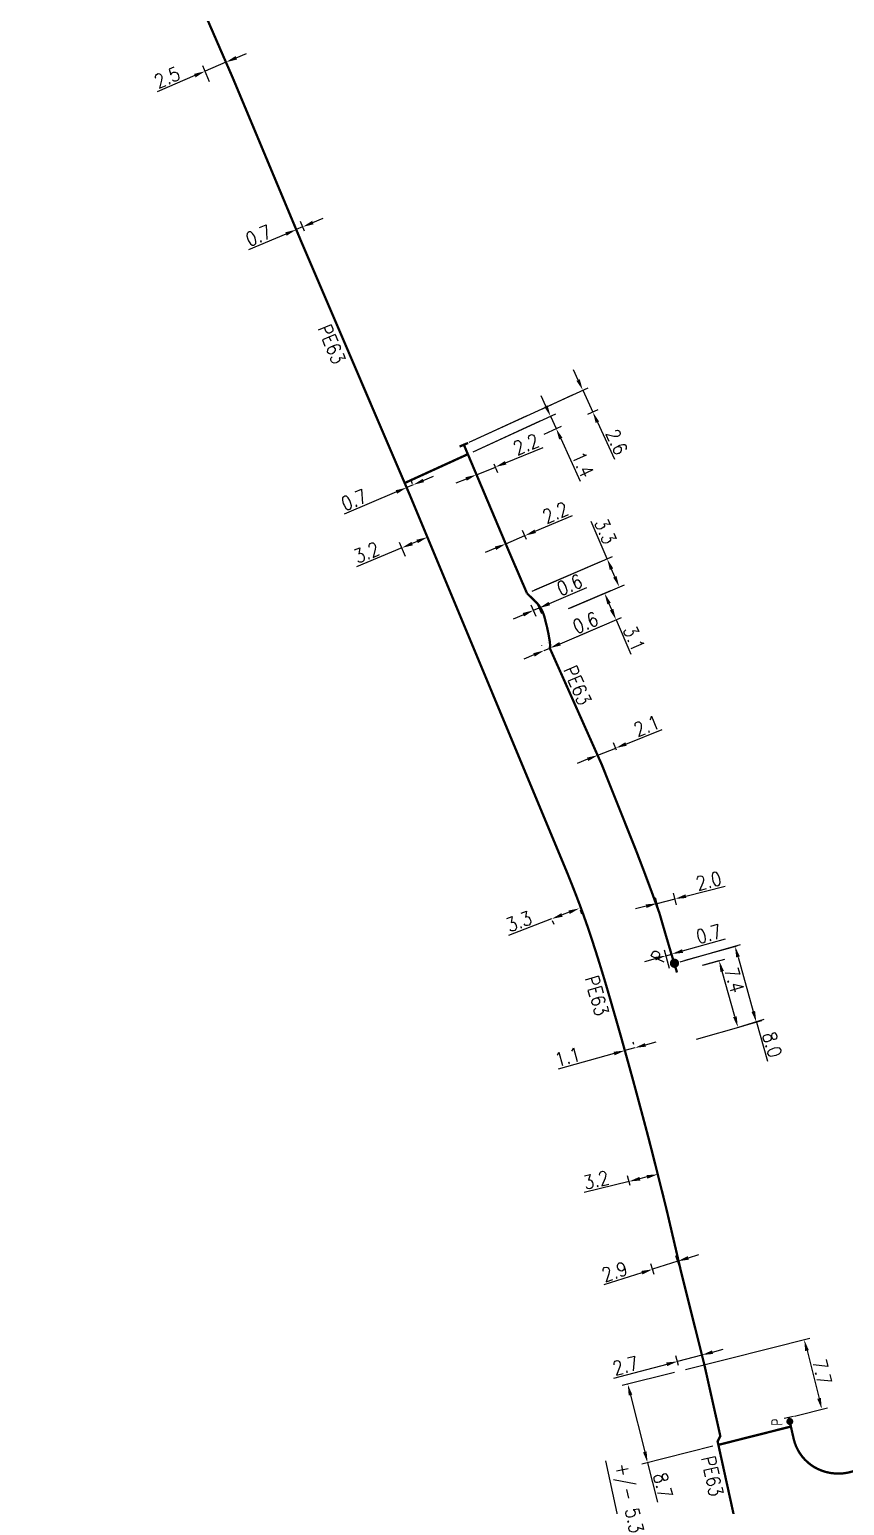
# Model space of a CAD drawing. Header units: millimetres. Extents: x 107995 to 109002, y 120994 to 122000.
# Drawn here: x 108573.7 to 108661.4, y 121604.5 to 121763.2 of the extents above; entities that cross this region are included whole.
import ezdxf
from ezdxf.enums import TextEntityAlignment as Align

# ---------------------------------------------------------------- set-up
doc = ezdxf.new("R2010")
doc.units = ezdxf.units.MM
doc.header["$PDMODE"] = 34
doc.linetypes.add('L_25_PE', pattern=[2000, 1000, 1000])
doc.layers.get('0').update_dxf_attribs({"linetype": 'CONTINUOUS'})
doc.layers.get('DEFPOINTS').update_dxf_attribs({"linetype": 'CONTINUOUS'})
for name, color, linetype in [('L_150', 1, 'CONTINUOUS'), ('L_300', 7, 'CONTINUOUS'), ('L_340', 7, 'CONTINUOUS')]:
    doc.layers.add(name, color=color, linetype=linetype)
doc.styles.add('G_ROMANS', font='ROMANS.SHX', dxfattribs={"width": 0.75})
doc.styles.get("Standard").update_dxf_attribs({"font": 'romans.shx', "width": 0.85})
doc.dimstyles.get("Standard").update_dxf_attribs({"dimtxt": 1.5, "dimasz": 1.2, "dimexe": 0.625, "dimexo": 0.625, "dimgap": 0.25, "dimtad": 1, "dimdec": 1, "dimzin": 0, "dimdsep": 46, "dimtxsty": 'Standard', "dimcen": -0.5, "dimadec": 0, "dimazin": 0, "dimtfac": 1, "dimtdec": 1, "dimtmove": 0, "dimatfit": 3, "dimfxl": 0, "dimtolj": 1, "dimtzin": 0, "dimarcsym": 0})

# ---------------------------------------------------------------- blocks, each defined once
blk = doc.blocks.new('*D86')
at = {"layer": 'DEFPOINTS', "color": 0, "linetype": 'Continuous', "transparency": 16777216}
for p in [(108594.85, 121759.71), (108593.34, 121757.04), (108595.59, 121758.01)]:
    blk.add_point(p, dxfattribs=at)
at = {"layer": 'L_150', "color": 0, "linetype": 'Continuous', "lineweight": -2, "transparency": 16777216}
for p, q in [((108595.34, 121758.58), (108594.61, 121760.28)), ((108595.96, 121760.18), (108597.06, 121760.66)), ((108593.09, 121757.61), (108592.36, 121759.31)), ((108594.85, 121759.71), (108592.6, 121758.74)), ((108591.5, 121758.27), (108587.46, 121756.53))]:
    blk.add_line(p, q, dxfattribs=at)
at = {"layer": 'L_150', "color": 0, "linetype": 'Continuous', "transparency": 16777216}
for points in [[(108595.88, 121760.37), (108596.04, 121760), (108594.85, 121759.71)], [(108591.42, 121758.45), (108591.58, 121758.08), (108592.6, 121758.74)]]:
    blk.add_solid(points, dxfattribs=at)
at = {"layer": 'L_150', "color": 0, "linetype": 'Continuous', "transparency": 16777216, "insert": (108588.52, 121758.07), "char_height": 1.5, "attachment_point": 5, "rotation": 23.2787}
blk.add_mtext('\\A1;2.5', dxfattribs=at)
blk = doc.blocks.new('*D89')
at = {"layer": 'DEFPOINTS', "color": 0, "linetype": 'Continuous', "transparency": 16777216}
for p in [(108603.1, 121741.99), (108602.85, 121740.67), (108603.54, 121740.96)]:
    blk.add_point(p, dxfattribs=at)
at = {"layer": 'L_150', "color": 0, "linetype": 'Continuous', "lineweight": -2, "transparency": 16777216}
for p, q in [((108603.3, 121741.53), (108602.86, 121742.57)), ((108604.2, 121742.46), (108605.31, 121742.93)), ((108601.31, 121741.23), (108597.28, 121739.52)), ((108602.61, 121741.24), (108602.17, 121742.28)), ((108603.1, 121741.99), (108602.41, 121741.7))]:
    blk.add_line(p, q, dxfattribs=at)
at = {"layer": 'L_150', "color": 0, "linetype": 'Continuous', "transparency": 16777216}
for points in [[(108604.13, 121742.65), (108604.28, 121742.28), (108603.1, 121741.99)], [(108601.23, 121741.41), (108601.39, 121741.05), (108602.41, 121741.7)]]:
    blk.add_solid(points, dxfattribs=at)
at = {"layer": 'L_150', "color": 0, "linetype": 'Continuous', "transparency": 16777216, "insert": (108598.35, 121741.06), "char_height": 1.5, "attachment_point": 5, "rotation": 23.0646}
blk.add_mtext('\\A1;0.7', dxfattribs=at)
blk = doc.blocks.new('*D90')
at = {"layer": 'DEFPOINTS', "color": 0, "linetype": 'Continuous', "transparency": 16777216}
for p in [(108614.99, 121714.25), (108614.5, 121713.49), (108615.19, 121713.79)]:
    blk.add_point(p, dxfattribs=at)
at = {"layer": 'L_150', "color": 0, "linetype": 'Continuous', "lineweight": -2, "transparency": 16777216}
for p, q in [((108614.25, 121714.07), (108614.05, 121714.53)), ((108614.99, 121714.25), (108614.3, 121713.96)), ((108614.94, 121714.36), (108614.74, 121714.82)), ((108616.09, 121714.72), (108617.2, 121715.19)), ((108613.2, 121713.49), (108607.57, 121711.09))]:
    blk.add_line(p, q, dxfattribs=at)
at = {"layer": 'L_150', "color": 0, "linetype": 'Continuous', "transparency": 16777216}
for points in [[(108616.02, 121714.9), (108616.17, 121714.54), (108614.99, 121714.25)], [(108613.12, 121713.67), (108613.27, 121713.3), (108614.3, 121713.96)]]:
    blk.add_solid(points, dxfattribs=at)
at = {"layer": 'L_150', "color": 0, "linetype": 'Continuous', "transparency": 16777216, "insert": (108608.63, 121712.63), "char_height": 1.5, "attachment_point": 5, "rotation": 23.0646}
blk.add_mtext('\\A1;0.7', dxfattribs=at)
blk = doc.blocks.new('*D101')
at = {"layer": 'DEFPOINTS', "color": 0, "linetype": 'Continuous', "transparency": 16777216}
for p in [(108621.42, 121716.27), (108623.46, 121717.1), (108621.8, 121715.34)]:
    blk.add_point(p, dxfattribs=at)
at = {"layer": 'L_150', "color": 0, "linetype": 'Continuous', "lineweight": -2, "transparency": 16777216}
for p, q in [((108624.95, 121716.63), (108628.99, 121718.28)), ((108621.66, 121715.69), (108622.04, 121714.76)), ((108621.8, 121715.34), (108623.84, 121716.17)), ((108623.69, 121716.53), (108624.08, 121715.59)), ((108620.69, 121714.88), (108619.58, 121714.43))]:
    blk.add_line(p, q, dxfattribs=at)
at = {"layer": 'L_150', "color": 0, "linetype": 'Continuous', "transparency": 16777216}
for points in [[(108624.87, 121716.81), (108625.03, 121716.44), (108623.84, 121716.17)], [(108620.62, 121715.07), (108620.77, 121714.7), (108621.8, 121715.34)]]:
    blk.add_solid(points, dxfattribs=at)
at = {"layer": 'L_150', "color": 0, "linetype": 'Continuous', "transparency": 16777216, "insert": (108627.15, 121718.61), "char_height": 1.5, "attachment_point": 5, "rotation": 22.2703}
blk.add_mtext('\\A1;2.2', dxfattribs=at)
blk = doc.blocks.new('*D102')
at = {"layer": 'DEFPOINTS', "color": 0, "linetype": 'Continuous', "transparency": 16777216}
for p in [(108624.96, 121707.9), (108627.45, 121707.79), (108625.38, 121706.91)]:
    blk.add_point(p, dxfattribs=at)
at = {"layer": 'L_150', "color": 0, "linetype": 'Continuous', "lineweight": -2, "transparency": 16777216}
for p, q in [((108628.13, 121709.26), (108632.15, 121710.97)), ((108627.21, 121708.36), (108626.78, 121709.36)), ((108625.14, 121707.48), (108624.71, 121708.48)), ((108624.96, 121707.9), (108627.03, 121708.79)), ((108623.86, 121707.43), (108622.75, 121706.96))]:
    blk.add_line(p, q, dxfattribs=at)
at = {"layer": 'L_150', "color": 0, "linetype": 'Continuous', "transparency": 16777216}
for points in [[(108628.05, 121709.44), (108628.21, 121709.07), (108627.03, 121708.79)], [(108623.78, 121707.62), (108623.93, 121707.25), (108624.96, 121707.9)]]:
    blk.add_solid(points, dxfattribs=at)
at = {"layer": 'L_150', "color": 0, "linetype": 'Continuous', "transparency": 16777216, "insert": (108630.3, 121711.27), "char_height": 1.5, "attachment_point": 5, "rotation": 23.1095}
blk.add_mtext('\\A1;2.2', dxfattribs=at)
blk = doc.blocks.new('*D103')
at = {"layer": 'DEFPOINTS', "color": 0, "linetype": 'Continuous', "transparency": 16777216}
for p in [(108628.56, 121701.01), (108629.07, 121699.8), (108628.48, 121699.53)]:
    blk.add_point(p, dxfattribs=at)
at = {"layer": 'L_150', "color": 0, "linetype": 'Continuous', "lineweight": -2, "transparency": 16777216}
for p, q in [((108629.66, 121701.48), (108633.68, 121703.2)), ((108628.24, 121700.11), (108627.71, 121701.33)), ((108628.83, 121700.38), (108628.31, 121701.59)), ((108626.86, 121700.28), (108625.75, 121699.81)), ((108627.96, 121700.76), (108628.56, 121701.01))]:
    blk.add_line(p, q, dxfattribs=at)
at = {"layer": 'L_150', "color": 0, "linetype": 'Continuous', "transparency": 16777216}
for points in [[(108629.58, 121701.67), (108629.74, 121701.3), (108628.56, 121701.01)], [(108626.78, 121700.47), (108626.93, 121700.1), (108627.96, 121700.76)]]:
    blk.add_solid(points, dxfattribs=at)
at = {"layer": 'L_150', "color": 0, "linetype": 'Continuous', "transparency": 16777216, "insert": (108631.83, 121703.49), "char_height": 1.5, "attachment_point": 5, "rotation": 23.1095}
blk.add_mtext('\\A1;0.6', dxfattribs=at)
blk = doc.blocks.new('*D104')
at = {"layer": 'DEFPOINTS', "color": 0, "linetype": 'Continuous', "transparency": 16777216}
for p in [(108629.7, 121696.69), (108629.7, 121696.69), (108629.11, 121696.42)]:
    blk.add_point(p, dxfattribs=at)
at = {"layer": 'L_150', "color": 0, "linetype": 'Continuous', "lineweight": -2, "transparency": 16777216}
for p, q in [((108630.8, 121697.16), (108635.39, 121699.12)), ((108628.86, 121696.99), (108628.85, 121697.01)), ((108629.1, 121696.44), (108629.7, 121696.69)), ((108629.45, 121697.26), (108629.45, 121697.27)), ((108628, 121695.97), (108626.89, 121695.5))]:
    blk.add_line(p, q, dxfattribs=at)
at = {"layer": 'L_150', "color": 0, "linetype": 'Continuous', "transparency": 16777216}
for points in [[(108630.72, 121697.35), (108630.88, 121696.98), (108629.7, 121696.69)], [(108627.92, 121696.15), (108628.07, 121695.78), (108629.1, 121696.44)]]:
    blk.add_solid(points, dxfattribs=at)
at = {"layer": 'L_150', "color": 0, "linetype": 'Continuous', "transparency": 16777216, "insert": (108633.54, 121699.42), "char_height": 1.5, "attachment_point": 5, "rotation": 23.1095}
blk.add_mtext('\\A1;0.6', dxfattribs=at)
blk = doc.blocks.new('*D105')
at = {"layer": 'DEFPOINTS', "color": 0, "linetype": 'Continuous', "transparency": 16777216}
for p in [(108635.87, 121706.29), (108627.25, 121702.58), (108631.29, 121700.73)]:
    blk.add_point(p, dxfattribs=at)
at = {"layer": 'L_150', "color": 0, "linetype": 'Continuous', "lineweight": -2, "transparency": 16777216}
for p, q in [((108635.87, 121706.29), (108634.14, 121710.31)), ((108627.82, 121702.83), (108636.44, 121706.54)), ((108636.7, 121704.37), (108636.35, 121705.19)), ((108631.86, 121700.98), (108637.75, 121703.51))]:
    blk.add_line(p, q, dxfattribs=at)
at = {"layer": 'L_150', "color": 0, "linetype": 'Continuous', "transparency": 16777216}
for points in [[(108636.53, 121705.27), (108636.16, 121705.11), (108635.87, 121706.29)], [(108636.88, 121704.44), (108636.52, 121704.29), (108637.18, 121703.26)]]:
    blk.add_solid(points, dxfattribs=at)
at = {"layer": 'L_150', "color": 0, "linetype": 'Continuous', "transparency": 16777216, "insert": (108635.69, 121709.25), "char_height": 1.5, "attachment_point": 5, "rotation": 293.2877}
blk.add_mtext('\\A1;3.3', dxfattribs=at)
blk = doc.blocks.new('*D106')
at = {"layer": 'DEFPOINTS', "color": 0, "linetype": 'Continuous', "transparency": 16777216}
for p in [(108634.64, 121702.17), (108635.6, 121702.58), (108631.91, 121697.61)]:
    blk.add_point(p, dxfattribs=at)
at = {"layer": 'L_150', "color": 0, "linetype": 'Continuous', "lineweight": -2, "transparency": 16777216}
for p, q in [((108635.22, 121702.42), (108636.17, 121702.83)), ((108636.07, 121701.48), (108636.35, 121700.83)), ((108632.49, 121697.86), (108637.4, 121699.97)), ((108636.83, 121699.73), (108638.41, 121696.05))]:
    blk.add_line(p, q, dxfattribs=at)
at = {"layer": 'L_150', "color": 0, "linetype": 'Continuous', "transparency": 16777216}
for points in [[(108636.26, 121701.56), (108635.89, 121701.4), (108635.6, 121702.58)], [(108636.54, 121700.91), (108636.17, 121700.75), (108636.83, 121699.73)]]:
    blk.add_solid(points, dxfattribs=at)
at = {"layer": 'L_150', "color": 0, "linetype": 'Continuous', "transparency": 16777216, "insert": (108638.77, 121697.73), "char_height": 1.5, "attachment_point": 5, "rotation": 293.2877}
blk.add_mtext('\\A1;3.1', dxfattribs=at)
blk = doc.blocks.new('*D107')
at = {"layer": 'DEFPOINTS', "color": 0, "linetype": 'Continuous', "transparency": 16777216}
for p in [(108634.88, 121685.18), (108635.21, 121684.37), (108637.11, 121685.13)]:
    blk.add_point(p, dxfattribs=at)
at = {"layer": 'L_150', "color": 0, "linetype": 'Continuous', "lineweight": -2, "transparency": 16777216}
for p, q in [((108637.9, 121686.38), (108641.8, 121687.93)), ((108634.98, 121684.95), (108634.65, 121685.76)), ((108634.88, 121685.18), (108636.79, 121685.94)), ((108636.88, 121685.71), (108636.56, 121686.52)), ((108633.77, 121684.74), (108632.65, 121684.29))]:
    blk.add_line(p, q, dxfattribs=at)
at = {"layer": 'L_150', "color": 0, "linetype": 'Continuous', "transparency": 16777216}
for points in [[(108637.83, 121686.57), (108637.98, 121686.2), (108636.79, 121685.94)], [(108633.7, 121684.92), (108633.84, 121684.55), (108634.88, 121685.18)]]:
    blk.add_solid(points, dxfattribs=at)
at = {"layer": 'L_150', "color": 0, "linetype": 'Continuous', "transparency": 16777216, "insert": (108640.12, 121688.34), "char_height": 1.5, "attachment_point": 5, "rotation": 21.695}
blk.add_mtext('\\A1;2.1', dxfattribs=at)
blk = doc.blocks.new('*D108')
at = {"layer": 'DEFPOINTS', "color": 0, "linetype": 'Continuous', "transparency": 16777216}
for p in [(108641.24, 121669.23), (108641.55, 121668), (108643.49, 121668.49)]:
    blk.add_point(p, dxfattribs=at)
at = {"layer": 'L_150', "color": 0, "linetype": 'Continuous', "lineweight": -2, "transparency": 16777216}
for p, q in [((108641.39, 121668.6), (108641.08, 121669.84)), ((108641.24, 121669.23), (108643.18, 121669.72)), ((108643.33, 121669.09), (108643.02, 121670.32)), ((108644.34, 121670.01), (108648.58, 121671.08)), ((108640.07, 121668.94), (108638.91, 121668.64))]:
    blk.add_line(p, q, dxfattribs=at)
at = {"layer": 'L_150', "color": 0, "linetype": 'Continuous', "transparency": 16777216}
for points in [[(108644.29, 121670.21), (108644.39, 121669.82), (108643.18, 121669.72)], [(108640.02, 121669.13), (108640.12, 121668.74), (108641.24, 121669.23)]]:
    blk.add_solid(points, dxfattribs=at)
at = {"layer": 'L_150', "color": 0, "linetype": 'Continuous', "transparency": 16777216, "insert": (108646.8, 121671.66), "char_height": 1.5, "attachment_point": 5, "rotation": 14.1265}
blk.add_mtext('\\A1;2.0', dxfattribs=at)
blk = doc.blocks.new('*D109')
at = {"layer": 'DEFPOINTS', "color": 0, "linetype": 'Continuous', "transparency": 16777216}
for p in [(108642.2, 121663.61), (108642.76, 121661.62), (108643.39, 121661.8)]:
    blk.add_point(p, dxfattribs=at)
at = {"layer": 'L_150', "color": 0, "linetype": 'Continuous', "lineweight": -2, "transparency": 16777216}
for p, q in [((108643.98, 121664.12), (108648.6, 121665.41)), ((108641.05, 121663.29), (108639.89, 121662.96)), ((108642.59, 121662.23), (108642.03, 121664.22)), ((108642.2, 121663.61), (108642.83, 121663.79)), ((108643.22, 121662.4), (108642.66, 121664.39))]:
    blk.add_line(p, q, dxfattribs=at)
at = {"layer": 'L_150', "color": 0, "linetype": 'Continuous', "transparency": 16777216}
for points in [[(108640.99, 121663.48), (108641.1, 121663.1), (108642.2, 121663.61)], [(108643.93, 121664.31), (108644.04, 121663.92), (108642.83, 121663.79)]]:
    blk.add_solid(points, dxfattribs=at)
at = {"layer": 'L_150', "color": 0, "linetype": 'Continuous', "transparency": 16777216, "insert": (108646.81, 121665.95), "char_height": 1.5, "attachment_point": 5, "rotation": 15.7073}
blk.add_mtext('\\A1;0.7', dxfattribs=at)
blk = doc.blocks.new('*D110')
at = {"layer": 'DEFPOINTS', "color": 0, "linetype": 'Continuous', "transparency": 16777216}
for p in [(108645.7, 121662.45), (108647.92, 121663.08), (108644.88, 121654.48)]:
    blk.add_point(p, dxfattribs=at)
at = {"layer": 'L_150', "color": 0, "linetype": 'Continuous', "lineweight": -2, "transparency": 16777216}
for p, q in [((108646.3, 121662.62), (108648.52, 121663.24)), ((108649.61, 121657.06), (108648.25, 121661.92)), ((108645.48, 121654.65), (108650.54, 121656.07))]:
    blk.add_line(p, q, dxfattribs=at)
at = {"layer": 'L_150', "color": 0, "linetype": 'Continuous', "transparency": 16777216}
for points in [[(108648.44, 121661.97), (108648.06, 121661.87), (108647.92, 121663.08)], [(108649.81, 121657.11), (108649.42, 121657.01), (108649.94, 121655.9)]]:
    blk.add_solid(points, dxfattribs=at)
at = {"layer": 'L_150', "color": 0, "linetype": 'Continuous', "transparency": 16777216, "insert": (108649.55, 121660.99), "char_height": 1.5, "attachment_point": 5, "rotation": 285.7073}
blk.add_mtext('\\A1;7.4', dxfattribs=at)
blk = doc.blocks.new('L_300_12')
at = {"color": 0, "linetype": 'Continuous', "const_width": 0.497, "flags": 128}
blk.add_lwpolyline([(-0.21, 0, 1), (0.29, 0, 1)], format="xyb", close=True, dxfattribs=at)
at = {"color": 0, "linetype": 'Continuous', "style": 'G_ROMANS', "width": 0.75}
blk.add_text('P', height=1.5, dxfattribs=at).set_placement((0.04, 1.85), align=Align.MIDDLE)
at = {"color": 0, "linetype": 'Continuous', "style": 'G_ROMANS', "width": 0.75, "flags": 3}
for tag, p in [('DEF_LEG', (0, -10)), ('DEF_COUP', (0, -12.5)), ('DEF_TYPE', (0, -15))]:
    blk.add_attdef(tag, text='', height=1.2, dxfattribs=at).set_placement(p, align=Align.MIDDLE)
blk = doc.blocks.new('*D111')
at = {"layer": 'DEFPOINTS', "color": 0, "linetype": 'Continuous', "transparency": 16777216}
for p in [(108649.63, 121664.63), (108643.12, 121662.8), (108649.9, 121655.89)]:
    blk.add_point(p, dxfattribs=at)
at = {"layer": 'L_150', "color": 0, "linetype": 'Continuous', "lineweight": -2, "transparency": 16777216}
for p, q in [((108643.72, 121662.96), (108650.23, 121664.8)), ((108649.96, 121663.47), (108651.6, 121657.62)), ((108650.5, 121656.06), (108652.53, 121656.63)), ((108651.93, 121656.46), (108653.11, 121652.26))]:
    blk.add_line(p, q, dxfattribs=at)
at = {"layer": 'L_150', "color": 0, "linetype": 'Continuous', "transparency": 16777216}
for points in [[(108650.15, 121663.53), (108649.76, 121663.42), (108649.63, 121664.63)], [(108651.79, 121657.67), (108651.41, 121657.56), (108651.93, 121656.46)]]:
    blk.add_solid(points, dxfattribs=at)
at = {"layer": 'L_150', "color": 0, "linetype": 'Continuous', "transparency": 16777216, "insert": (108653.64, 121654.05), "char_height": 1.5, "attachment_point": 5, "rotation": 285.7073}
blk.add_mtext('\\A1;8.0', dxfattribs=at)
blk = doc.blocks.new('*D112')
at = {"layer": 'DEFPOINTS', "color": 0, "linetype": 'Continuous', "transparency": 16777216}
for p in [(108637.78, 121653.41), (108637.85, 121653.16), (108638.91, 121653.45)]:
    blk.add_point(p, dxfattribs=at)
at = {"layer": 'L_150', "color": 0, "linetype": 'Continuous', "lineweight": -2, "transparency": 16777216}
for p, q in [((108637.68, 121653.76), (108637.61, 121654.01)), ((108638.84, 121653.7), (108637.78, 121653.41)), ((108638.74, 121654.05), (108638.67, 121654.3)), ((108639.99, 121654.02), (108641.15, 121654.34)), ((108636.62, 121653.08), (108630.6, 121651.41))]:
    blk.add_line(p, q, dxfattribs=at)
at = {"layer": 'L_150', "color": 0, "linetype": 'Continuous', "transparency": 16777216}
for points in [[(108639.94, 121654.21), (108640.05, 121653.83), (108638.84, 121653.7)], [(108636.57, 121653.28), (108636.67, 121652.89), (108637.78, 121653.41)]]:
    blk.add_solid(points, dxfattribs=at)
at = {"layer": 'L_150', "color": 0, "linetype": 'Continuous', "transparency": 16777216, "insert": (108631.6, 121652.73), "char_height": 1.5, "attachment_point": 5, "rotation": 15.5288}
blk.add_mtext('\\A1;1.1', dxfattribs=at)
blk = doc.blocks.new('*D113')
at = {"layer": 'DEFPOINTS', "color": 0, "linetype": 'Continuous', "transparency": 16777216}
for p in [(108641.32, 121640.1), (108638.49, 121638.27), (108641.58, 121639.04)]:
    blk.add_point(p, dxfattribs=at)
at = {"layer": 'L_150', "color": 0, "linetype": 'Continuous', "lineweight": -2, "transparency": 16777216}
for p, q in [((108638.34, 121638.88), (108638.07, 121639.94)), ((108640.15, 121639.81), (108639.39, 121639.62)), ((108641.43, 121639.65), (108641.17, 121640.71)), ((108638.23, 121639.33), (108633.4, 121638.13))]:
    blk.add_line(p, q, dxfattribs=at)
at = {"layer": 'L_150', "color": 0, "linetype": 'Continuous', "transparency": 16777216}
for points in [[(108639.34, 121639.82), (108639.44, 121639.43), (108638.23, 121639.33)], [(108640.11, 121640.01), (108640.2, 121639.62), (108641.32, 121640.1)]]:
    blk.add_solid(points, dxfattribs=at)
at = {"layer": 'L_150', "color": 0, "linetype": 'Continuous', "transparency": 16777216, "insert": (108634.69, 121639.48), "char_height": 1.5, "attachment_point": 5, "rotation": 14.0144}
blk.add_mtext('\\A1;3.2', dxfattribs=at)
blk = doc.blocks.new('*D114')
at = {"layer": 'DEFPOINTS', "color": 0, "linetype": 'Continuous', "transparency": 16777216}
for p in [(108643.47, 121630.75), (108641.12, 121628.73), (108643.83, 121629.6)]:
    blk.add_point(p, dxfattribs=at)
at = {"layer": 'L_150', "color": 0, "linetype": 'Continuous', "lineweight": -2, "transparency": 16777216}
for p, q in [((108644.61, 121631.11), (108645.75, 121631.48)), ((108640.93, 121629.33), (108640.56, 121630.48)), ((108643.47, 121630.75), (108640.75, 121629.88)), ((108643.64, 121630.19), (108643.28, 121631.34)), ((108639.61, 121629.52), (108635.5, 121628.21))]:
    blk.add_line(p, q, dxfattribs=at)
at = {"layer": 'L_150', "color": 0, "linetype": 'Continuous', "transparency": 16777216}
for points in [[(108639.55, 121629.71), (108639.67, 121629.33), (108640.75, 121629.88)], [(108644.55, 121631.3), (108644.67, 121630.92), (108643.47, 121630.75)]]:
    blk.add_solid(points, dxfattribs=at)
at = {"layer": 'L_150', "color": 0, "linetype": 'Continuous', "transparency": 16777216, "insert": (108636.68, 121629.63), "char_height": 1.5, "attachment_point": 5, "rotation": 17.6936}
blk.add_mtext('\\A1;2.9', dxfattribs=at)
blk = doc.blocks.new('*D115')
at = {"layer": 'DEFPOINTS', "color": 0, "linetype": 'Continuous', "transparency": 16777216}
for p in [(108646.05, 121620.66), (108643.72, 121618.94), (108646.33, 121619.63)]:
    blk.add_point(p, dxfattribs=at)
at = {"layer": 'L_150', "color": 0, "linetype": 'Continuous', "lineweight": -2, "transparency": 16777216}
for p, q in [((108643.56, 121619.54), (108643.28, 121620.57)), ((108646.05, 121620.66), (108643.44, 121619.97)), ((108646.17, 121620.23), (108645.89, 121621.27)), ((108647.21, 121620.97), (108648.37, 121621.28)), ((108642.28, 121619.66), (108636.56, 121618.15))]:
    blk.add_line(p, q, dxfattribs=at)
at = {"layer": 'L_150', "color": 0, "linetype": 'Continuous', "transparency": 16777216}
for points in [[(108647.16, 121621.16), (108647.26, 121620.78), (108646.05, 121620.66)], [(108642.23, 121619.86), (108642.33, 121619.47), (108643.44, 121619.97)]]:
    blk.add_solid(points, dxfattribs=at)
at = {"layer": 'L_150', "color": 0, "linetype": 'Continuous', "transparency": 16777216, "insert": (108637.84, 121619.52), "char_height": 1.5, "attachment_point": 5, "rotation": 14.8479}
blk.add_mtext('\\A1;2.7', dxfattribs=at)
blk = doc.blocks.new('*D123')
at = {"layer": 'DEFPOINTS', "color": 0, "linetype": 'Continuous', "transparency": 16777216}
for p in [(108616.53, 121708.62), (108617.16, 121707.1), (108614.41, 121705.96)]:
    blk.add_point(p, dxfattribs=at)
at = {"layer": 'L_150', "color": 0, "linetype": 'Continuous', "lineweight": -2, "transparency": 16777216}
for p, q in [((108614.17, 121706.53), (108613.54, 121708.05)), ((108615.42, 121708.16), (108614.89, 121707.94)), ((108616.92, 121707.68), (108616.29, 121709.2)), ((108613.78, 121707.48), (108608.91, 121705.45))]:
    blk.add_line(p, q, dxfattribs=at)
at = {"layer": 'L_150', "color": 0, "linetype": 'Continuous', "transparency": 16777216}
for points in [[(108614.81, 121708.12), (108614.97, 121707.75), (108613.78, 121707.48)], [(108615.34, 121708.35), (108615.5, 121707.98), (108616.53, 121708.62)]]:
    blk.add_solid(points, dxfattribs=at)
at = {"layer": 'L_150', "color": 0, "linetype": 'Continuous', "transparency": 16777216, "insert": (108609.99, 121706.98), "char_height": 1.5, "attachment_point": 5, "rotation": 22.6298}
blk.add_mtext('\\A1;3.2', dxfattribs=at)
blk = doc.blocks.new('*D124')
at = {"layer": 'DEFPOINTS', "color": 0, "linetype": 'Continuous', "transparency": 16777216}
for p in [(108629.74, 121668), (108632.74, 121669.14), (108629.9, 121667.57)]:
    blk.add_point(p, dxfattribs=at)
at = {"layer": 'L_150', "color": 0, "linetype": 'Continuous', "lineweight": -2, "transparency": 16777216}
for p, q in [((108631.78, 121668.29), (108631.02, 121668)), ((108632.96, 121668.55), (108633.12, 121668.13)), ((108629.9, 121667.57), (108625.25, 121665.8)), ((108629.96, 121667.41), (108630.12, 121666.99))]:
    blk.add_line(p, q, dxfattribs=at)
at = {"layer": 'L_150', "color": 0, "linetype": 'Continuous', "transparency": 16777216}
for points in [[(108630.95, 121668.19), (108631.09, 121667.81), (108629.9, 121667.57)], [(108631.71, 121668.47), (108631.85, 121668.1), (108632.9, 121668.71)]]:
    blk.add_solid(points, dxfattribs=at)
at = {"layer": 'L_150', "color": 0, "linetype": 'Continuous', "transparency": 16777216, "insert": (108626.38, 121667.3), "char_height": 1.5, "attachment_point": 5, "rotation": 20.8236}
blk.add_mtext('\\A1;3.3', dxfattribs=at)
blk = doc.blocks.new('*D125')
at = {"layer": 'DEFPOINTS', "color": 0, "linetype": 'Continuous', "transparency": 16777216}
for p in [(108628.51, 121719.46), (108630.38, 121720.31), (108620.88, 121717.55)]:
    blk.add_point(p, dxfattribs=at)
at = {"layer": 'L_150', "color": 0, "linetype": 'Continuous', "lineweight": -2, "transparency": 16777216}
for p, q in [((108629.28, 121722.72), (108628.78, 121723.81)), ((108621.45, 121717.81), (108630.35, 121721.89)), ((108629.08, 121719.72), (108630.95, 121720.57)), ((108629.78, 121721.63), (108630.38, 121720.31)), ((108630.88, 121719.22), (108632.98, 121714.64))]:
    blk.add_line(p, q, dxfattribs=at)
at = {"layer": 'L_150', "color": 0, "linetype": 'Continuous', "transparency": 16777216}
for points in [[(108629.46, 121722.8), (108629.1, 121722.64), (108629.78, 121721.63)], [(108631.06, 121719.31), (108630.7, 121719.14), (108630.38, 121720.31)]]:
    blk.add_solid(points, dxfattribs=at)
at = {"layer": 'L_150', "color": 0, "linetype": 'Continuous', "transparency": 16777216, "insert": (108633.25, 121716.44), "char_height": 1.5, "attachment_point": 5, "rotation": 294.5962}
blk.add_mtext('\\A1;1.4', dxfattribs=at)
blk = doc.blocks.new('*D126')
at = {"layer": 'DEFPOINTS', "color": 0, "linetype": 'Continuous', "transparency": 16777216}
for p in [(108634.33, 121722.08), (108633.24, 121721.58), (108620.45, 121718.57)]:
    blk.add_point(p, dxfattribs=at)
at = {"layer": 'L_150', "color": 0, "linetype": 'Continuous', "lineweight": -2, "transparency": 16777216}
for p, q in [((108632.75, 121725.52), (108632.25, 121726.61)), ((108621.02, 121718.83), (108633.82, 121724.69)), ((108633.25, 121724.43), (108634.33, 121722.08)), ((108633.81, 121721.84), (108634.9, 121722.34)), ((108634.83, 121720.99), (108636.65, 121717.01))]:
    blk.add_line(p, q, dxfattribs=at)
at = {"layer": 'L_150', "color": 0, "linetype": 'Continuous', "transparency": 16777216}
for points in [[(108632.93, 121725.6), (108632.57, 121725.44), (108633.25, 121724.43)], [(108635.01, 121721.07), (108634.64, 121720.91), (108634.33, 121722.08)]]:
    blk.add_solid(points, dxfattribs=at)
at = {"layer": 'L_150', "color": 0, "linetype": 'Continuous', "transparency": 16777216, "insert": (108636.9, 121718.87), "char_height": 1.5, "attachment_point": 5, "rotation": 294.5962}
blk.add_mtext('\\A1;2.6', dxfattribs=at)
blk = doc.blocks.new('*D235')
at = {"layer": 'DEFPOINTS', "color": 0, "linetype": 'Continuous', "transparency": 16777216}
for p in [(108643.72, 121618.94), (108638.09, 121617.52), (108647.85, 121611.01)]:
    blk.add_point(p, dxfattribs=at)
at = {"layer": 'L_150', "color": 0, "linetype": 'Continuous', "lineweight": -2, "transparency": 16777216}
for p, q in [((108643.11, 121618.78), (108637.48, 121617.37)), ((108638.38, 121616.35), (108639.92, 121610.25)), ((108647.25, 121610.85), (108639.61, 121608.93)), ((108640.22, 121609.08), (108641.28, 121604.84))]:
    blk.add_line(p, q, dxfattribs=at)
at = {"layer": 'L_150', "color": 0, "linetype": 'Continuous', "transparency": 16777216}
for points in [[(108638.58, 121616.4), (108638.19, 121616.31), (108638.09, 121617.52)], [(108640.12, 121610.29), (108639.73, 121610.2), (108640.22, 121609.08)]]:
    blk.add_solid(points, dxfattribs=at)
at = {"layer": 'L_150', "color": 0, "linetype": 'Continuous', "transparency": 16777216, "insert": (108641.87, 121606.63), "char_height": 1.5, "attachment_point": 5, "rotation": 284.1465}
blk.add_mtext('\\A1;8.7', dxfattribs=at)
blk = doc.blocks.new('L_340_07')
at = {"color": 0, "linetype": 'Continuous', "const_width": 0.25, "flags": 128}
blk.add_lwpolyline([(0, 0), (1.25, 0)], dxfattribs=at)
at = {"color": 0, "linetype": 'Continuous', "flags": 128}
blk.add_lwpolyline([(1.25, -0.5), (1.25, 0.5)], dxfattribs=at)
at = {"color": 0, "linetype": 'Continuous', "style": 'G_ROMANS', "width": 0.75, "flags": 3}
for tag, p in [('DEF_LEG', (0.72, -3.47)), ('DEF_COUP', (0.72, -5.97)), ('DEF_TYPE', (0.72, -8.47))]:
    blk.add_attdef(tag, text='', height=1.2, dxfattribs=at).set_placement(p, align=Align.MIDDLE)
blk = doc.blocks.new('*D236')
at = {"layer": 'DEFPOINTS', "color": 0, "linetype": 'Continuous', "transparency": 16777216}
for p in [(108643.72, 121618.94), (108658.97, 121614.84), (108655.42, 121613.95)]:
    blk.add_point(p, dxfattribs=at)
at = {"layer": 'L_340', "color": 0, "linetype": 'Continuous', "lineweight": -2, "transparency": 16777216}
for p, q in [((108644.32, 121619.09), (108657.69, 121622.46)), ((108657.38, 121621.14), (108658.67, 121616)), ((108656.03, 121614.1), (108659.57, 121614.99))]:
    blk.add_line(p, q, dxfattribs=at)
at = {"layer": 'L_340', "color": 0, "linetype": 'Continuous', "transparency": 16777216}
for points in [[(108657.57, 121621.19), (108657.18, 121621.09), (108657.08, 121622.31)], [(108658.87, 121616.05), (108658.48, 121615.95), (108658.97, 121614.84)]]:
    blk.add_solid(points, dxfattribs=at)
at = {"layer": 'L_340', "color": 0, "linetype": 'Continuous', "transparency": 16777216, "insert": (108659, 121618.82), "char_height": 1.5, "attachment_point": 5, "rotation": 284.1465}
blk.add_mtext('\\A1;7.7', dxfattribs=at)
blk = doc.blocks.new('*D237')
at = {"layer": 'DEFPOINTS', "color": 0, "linetype": 'Continuous', "transparency": 16777216}
for p in [(108650.27, 121602.11), (108637.86, 121599.42), (108646.22, 121595.78)]:
    blk.add_point(p, dxfattribs=at)
at = {"layer": 'L_150', "color": 0, "linetype": 'Continuous', "lineweight": -2, "transparency": 16777216}
for p, q in [((108637.86, 121599.42), (108635.72, 121609.27)), ((108649.66, 121601.98), (108637.25, 121599.28)), ((108638.74, 121595.38), (108638.12, 121598.24)), ((108645.61, 121595.65), (108638.38, 121594.08))]:
    blk.add_line(p, q, dxfattribs=at)
at = {"layer": 'L_150', "color": 0, "linetype": 'Continuous', "transparency": 16777216}
for points in [[(108638.31, 121598.29), (108637.92, 121598.2), (108637.86, 121599.42)], [(108638.93, 121595.42), (108638.54, 121595.34), (108638.99, 121594.21)]]:
    blk.add_solid(points, dxfattribs=at)
at = {"layer": 'L_150', "color": 0, "linetype": 'Continuous', "transparency": 16777216, "insert": (108638.03, 121605.22), "char_height": 1.5, "attachment_point": 5, "rotation": 282.2577}
blk.add_mtext('\\A1;+/- 5.3', dxfattribs=at)

msp = doc.modelspace()

# ---------------------------------------------------------------- linework, layer by layer
at = {"layer": 'L_150', "linetype": 'Continuous'}
for p, q in [((108628.91, 121722.44), (108632.16, 121723.93)), ((108621.34, 121718.97), (108627.2, 121721.66)), ((108621.93, 121718.03), (108628.68, 121721.13)), ((108635.23, 121706.02), (108628.06, 121702.93)), ((108636.23, 121702.86), (108631.68, 121700.92)), ((108644.26, 121663.12), (108649.87, 121664.69)), ((108647.88, 121663.06), (108646.09, 121662.56)), ((108649.9, 121655.89), (108652.78, 121656.78))]:
    msp.add_line(p, q, dxfattribs=at)
at = {"layer": 'L_150', "linetype": 'L_25_PE', "flags": 128}
for points in [[(108538.24, 121941.19, 0.25, 0.25, 0), (108538.47, 121940.36, 0.25, 0.25, 0), (108545.1, 121942.58, 0.25, 0.25, 0), (108545.74, 121942.8, 0.25, 0.25, -0.354529), (108548.52, 121941.79, 0.25, 0.25, 0), (108549.08, 121940.4, 0.25, 0.25, 0), (108551.53, 121931.88, 0.25, 0.25, 0), (108552.91, 121926.43, 0.25, 0.25, -0.0387), (108555.71, 121915.44, 0.25, 0.25, 0), (108558.4, 121899.95, 0.25, 0.25, 0), (108561.2, 121882.04, 0.25, 0.25, 0), (108561.84, 121878.03, 0.25, 0.25, 0), (108563.66, 121866.87, 0.25, 0.25, 0), (108565.75, 121852.94, 0.25, 0.25, 0), (108567.21, 121841.5, 0.25, 0.25, 0.02161), (108570.88, 121820.15, 0.25, 0.25, 0.031722), (108575.46, 121805.32, 0.25, 0.25, 0.01508), (108585.58, 121780.94, 0.25, 0.25, 0), (108590.11, 121770.6, 0.25, 0.25, 0), (108595.59, 121758.01, 0.25, 0.25, 0), (108602.94, 121740.45, 0.25, 0.25, 0), (108614.59, 121713.27, 0.25, 0.25, 0), (108631.54, 121672.61, 0.25, 0.25, -0.006939), (108632.89, 121669.17, 0.25, 0.25, -0.010234), (108634.1, 121665.74, 0.25, 0.25, -0.004592), (108635.06, 121662.75, 0.25, 0.25, -0.004474), (108635.99, 121659.66, 0.25, 0.25, -0.00083), (108637.17, 121655.57, 0.25, 0.25, -0.0019), (108637.67, 121653.79, 0.25, 0.25, -0.000975), (108638.65, 121650.25, 0.25, 0.25, -0.001383), (108639.32, 121647.76, 0.25, 0.25, -0.00128), (108640.18, 121644.55, 0.25, 0.25, -0.001711), (108640.8, 121642.15, 0.25, 0.25, -0.001153), (108641.32, 121640.08, 0.25, 0.25, -0.000803), (108642.07, 121637.09, 0.25, 0.25, -0.00027), (108642.3, 121636.16, 0.25, 0.25, 0), (108643.83, 121629.6, 0.25, 0.25, 0), (108646.33, 121619.63, 0.25, 0.25, 0), (108648.05, 121611.95, 0.25, 0.25, 0), (108647.76, 121611.37, 0.25, 0.25, 0), (108647.76, 121611.37, 0.25, 0.25, 0), (108647.76, 121611.37, 0.25, 0.25, 0), (108649.74, 121602.35, 0.25, 0.25, -0.246788), (108648.99, 121597.37, 0.25, 0.25, 0), (108645.94, 121595.01, 0.25, 0.25, 0), (108634.97, 121586.57, 0.25, 0.25, 0), (108634.32, 121584.97, 0.25, 0.25, 0), (108630.78, 121582.2, 0.25, 0.25, 0), (108622.1, 121575.42, 0.25, 0.25, 0), (108615.83, 121570.45, 0.25, 0.25, 0), (108605.01, 121562.12, 0.25, 0.25, 0), (108591.16, 121551.98, 0, 0, 0)], [(108713.21, 121749.15, 0.25, 0.25, 0), (108716.83, 121742.73, 0.25, 0.25, 0), (108718.81, 121737.82, 0.25, 0.25, 0), (108721.32, 121731.6, 0.25, 0.25, 0), (108721.91, 121730.01, 0.25, 0.25, 0), (108735.84, 121692.43, 0.25, 0.25, 0), (108748.14, 121659.17, 0.25, 0.25, -0.393361), (108746.34, 121651.11, 0.25, 0.25, 0), (108745.52, 121650.64, 0.25, 0.25, 0), (108738.34, 121647.6, 0.25, 0.25, 0), (108729.12, 121643.7, 0.25, 0.25, 0), (108715.87, 121637.95, 0.25, 0.25, 0), (108703.89, 121632.82, 0.25, 0.25, 0), (108693.68, 121628.61, 0.25, 0.25, 0), (108685.24, 121623.33, 0.25, 0.25, 0), (108665.77, 121609.66, 0.25, 0.25, 0), (108662.81, 121608.34, 0.25, 0.25, -0.196399), (108658.93, 121608.24, 0.25, 0.25, -0.251762), (108655.94, 121611.66, 0.25, 0.25, 0), (108655.56, 121613.34, 0, 0, 0)]]:
    msp.add_lwpolyline(points, format="xyseb", dxfattribs=at)
at = {"layer": 'L_150', "linetype": 'Continuous', "const_width": 0.25, "flags": 128}
msp.add_lwpolyline([(108620.91, 121718.76), (108619.99, 121718.37)], dxfattribs=at)
at = {"layer": 'L_150', "linetype": 'L_25_PE', "const_width": 0.25, "flags": 128}
for points in [[(108620.88, 121717.55), (108614.09, 121714.45)], [(108647.84, 121611), (108655.65, 121612.97)]]:
    msp.add_lwpolyline(points, dxfattribs=at)
msp.add_lwpolyline([(108620.45, 121718.57), (108625.38, 121706.91), (108627.25, 121702.58, 0.01024), (108628.07, 121701.79, -0.156454), (108629.18, 121699.81, -0.031375), (108629.69, 121697.46, -0.068165), (108629.71, 121696.67), (108635.29, 121684.17), (108638.99, 121674.91, -0.00573), (108641.49, 121668.21, 0.004509), (108643.39, 121661.8)], format="xyb", dxfattribs=at)

# ---------------------------------------------------------------- block references
at = {"layer": 'L_300', "rotation": 65.57222182887158}
msp.add_blockref('L_300_12', (108643.1, 121662.76), dxfattribs=at)
at = {"layer": 'L_300', "xscale": 0.7499999999999999, "yscale": 0.7499999999999999, "zscale": 0.7499999999999999, "rotation": 92.65680580189795}
msp.add_blockref('L_300_12', (108655.53, 121613.48), dxfattribs=at)
at = {"layer": 'L_340', "xscale": 0.4999999999985292, "rotation": 102.8210619325336}
msp.add_blockref('L_340_07', (108655.56, 121613.34), dxfattribs=at)

# ---------------------------------------------------------------- texts
at = {"layer": 'L_150', "linetype": 'Continuous', "width": 0.85}
for rotation, p in [(292.6391, (108606.24, 121729.37)), (293.0708, (108632.68, 121692.68)), (286.2147, (108634.76, 121659.3)), (282.3773, (108647.19, 121607.62))]:
    msp.add_text('PE63', height=1.5, rotation=rotation, dxfattribs=at).set_placement(p, align=Align.MIDDLE)

# ---------------------------------------------------------------- dimensions: what is measured, and where the dimension line sits
at = {"layer": 'L_150', "linetype": 'Continuous'}
for base, p1, p2, angle, picture, middle, dimtype in [((108594.854, 121759.7091), (108593.3358, 121757.0386), (108595.5863, 121758.0068), 23.2787, '*D86', (108588.9143, 121757.1537), 161), ((108603.1, 121741.99), (108602.85, 121740.67), (108603.54, 121740.96), 23.0646, '*D89', (108598.74, 121740.14), 161), ((108630.38, 121720.31), (108620.88, 121717.55), (108628.51, 121719.46), 294.5962, '*D125', (108632.34, 121716.03), 160), ((108621.8, 121715.34), (108623.46, 121717.1), (108621.42, 121716.27), 202.2703, '*D101', (108627.53, 121717.68), 161), ((108614.9896, 121714.2498), (108614.497, 121713.4923), (108615.187, 121713.7861), 23.0646, '*D90', (108609.0255, 121711.7103), 161), ((108624.96, 121707.9), (108627.45, 121707.79), (108625.38, 121706.91), 203.1095, '*D102', (108630.69, 121710.35), 161), ((108635.87, 121706.29), (108631.29, 121700.73), (108627.25, 121702.58), 293.2877, '*D105', (108634.77, 121708.85), 160), ((108628.56, 121701.01), (108628.48, 121699.53), (108629.07, 121699.8), 23.1095, '*D103', (108632.22, 121702.57), 160), ((108629.7, 121696.69), (108629.11, 121696.42), (108629.7, 121696.69), 23.1095, '*D104', (108633.93, 121698.5), 160), ((108634.88, 121685.18), (108637.11, 121685.13), (108635.21, 121684.37), 201.695, '*D107', (108640.49, 121687.41), 161), ((108641.24, 121669.23), (108643.49, 121668.49), (108641.55, 121668), 194.1265, '*D108', (108647.04, 121670.69), 161), ((108642.2, 121663.61), (108643.39, 121661.8), (108642.76, 121661.62), 195.7073, '*D109', (108647.08, 121664.99), 161), ((108647.9233, 121663.0755), (108644.8768, 121654.4811), (108645.6996, 121662.4501), 105.7073, '*D110', (108648.5866, 121660.7166), 160), ((108637.78, 121653.41), (108638.91, 121653.45), (108637.85, 121653.16), 195.5288, '*D112', (108631.87, 121651.76), 161)]:
    dim = msp.add_linear_dim(base=base, p1=p1, p2=p2, angle=angle, dimstyle='Standard', override={"dimdec": 1}, dxfattribs=at)
    dim.commit()
    dim.dimension.update_dxf_attribs({"geometry": picture, "text_midpoint": middle, "dimtype": dimtype})
for base, p1, p2, angle, text, picture, middle, dimtype in [((108634.33, 121722.08), (108620.45, 121718.57), (108633.24, 121721.58), 294.5962, '2.6', '*D126', (108635.99, 121718.46), 160), ((108616.53, 121708.62), (108614.41, 121705.96), (108617.16, 121707.1), 22.6298, '3.2', '*D123', (108610.37, 121706.06), 161), ((108635.6, 121702.58), (108631.91, 121697.61), (108634.64, 121702.17), 113.2877, '3.1', '*D106', (108637.86, 121697.34), 160), ((108629.9, 121667.57), (108632.74, 121669.14), (108629.74, 121668), 200.8236, '3.3', '*D124', (108626.73, 121666.37), 161), ((108649.63, 121664.63), (108649.9, 121655.89), (108643.12, 121662.8), 285.7073, '8.0', '*D111', (108652.68, 121653.78), 160)]:
    dim = msp.add_linear_dim(base=base, p1=p1, p2=p2, angle=angle, text=text, dimstyle='Standard', override={"dimdec": 1}, dxfattribs=at)
    dim.commit()
    dim.dimension.update_dxf_attribs({"geometry": picture, "text_midpoint": middle, "dimtype": dimtype})
for base, p1, p2, angle, text, picture, middle, dimtype in [((108641.32, 121640.1), (108638.49, 121638.27), (108641.58, 121639.04), 14.0144, '3.2', '*D113', (108634.93, 121638.51), 161), ((108637.86, 121599.42), (108646.22, 121595.78), (108650.27, 121602.11), 102.2577, '+/- 5.3', '*D237', (108636.67, 121604.93), 160)]:
    dim = msp.add_linear_dim(base=base, p1=p1, p2=p2, angle=angle, text=text, dimstyle='Standard', dxfattribs=at)
    dim.commit()
    dim.dimension.update_dxf_attribs({"geometry": picture, "text_midpoint": middle, "dimtype": dimtype})
for base, p1, p2, angle, picture, middle, dimtype in [((108643.47, 121630.75), (108641.12, 121628.73), (108643.83, 121629.6), 17.6936, '*D114', (108636.98, 121628.68), 161), ((108646.05, 121620.66), (108643.72, 121618.94), (108646.33, 121619.63), 14.8479, '*D115', (108638.1, 121618.55), 161), ((108638.09, 121617.52), (108647.85, 121611.01), (108643.72, 121618.94), 104.1465, '*D235', (108640.9, 121606.38), 160)]:
    dim = msp.add_linear_dim(base=base, p1=p1, p2=p2, angle=angle, dimstyle='Standard', dxfattribs=at)
    dim.commit()
    dim.dimension.update_dxf_attribs({"geometry": picture, "text_midpoint": middle, "dimtype": dimtype})
at = {"layer": 'L_340', "linetype": 'Continuous'}
dim = msp.add_linear_dim(base=(108658.97, 121614.84), p1=(108643.72, 121618.94), p2=(108655.42, 121613.95), angle=284.1465, dimstyle='Standard', dxfattribs=at)
dim.commit()
dim.dimension.update_dxf_attribs({"geometry": '*D236', "text_midpoint": (108658.03, 121618.57), "dimtype": 160})

doc.saveas('drawing.dxf')
